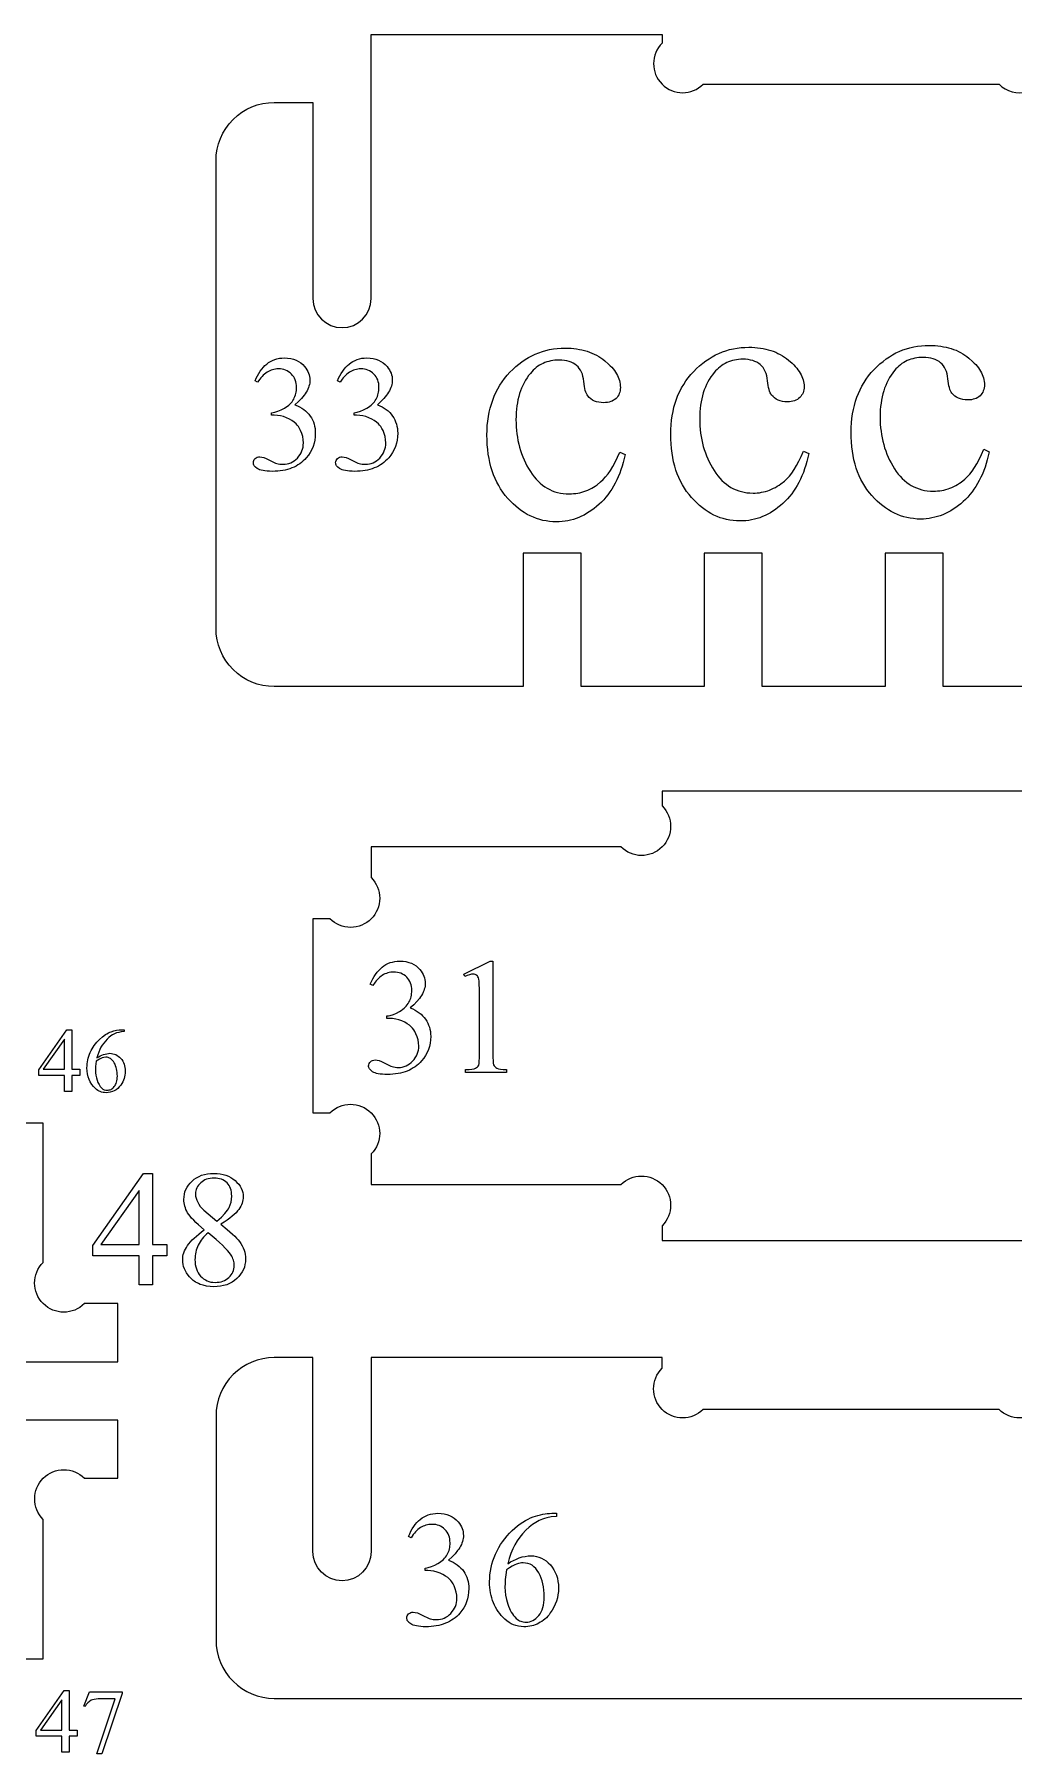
# Model space of a CAD drawing. Extents: x 7 to 905, y -397 to 592.
# Drawn here: x 709.7 to 790.5, y 9.9 to 151.7 of the extents above; entities that cross this region are included whole.
import ezdxf

# ---------------------------------------------------------------- set-up
doc = ezdxf.new("R2010")
doc.units = 0
doc.header["$MEASUREMENT"] = 0
doc.layers.add('EXT', color=1, linetype='CONTINUOUS')
doc.layers.add('TEXT', color=18, linetype='CONTINUOUS')

msp = doc.modelspace()

# ---------------------------------------------------------------- linework, layer by layer
at = {"layer": 'EXT'}
for points in [[(794.81, 97.92), (784.68, 97.92), (784.68, 108.92), (779.88, 108.92), (779.88, 97.92), (769.74, 97.92), (769.74, 108.92), (764.94, 108.92), (764.94, 97.92), (754.81, 97.92), (754.81, 108.92), (750.01, 108.92), (750.01, 97.92), (729.48, 97.92, -0.414214), (724.68, 102.72), (724.68, 141.29, -0.414214), (729.48, 146.09), (732.68, 146.09), (732.68, 129.92), (732.68, 129.92, 1), (737.48, 129.92), (737.48, 151.7), (761.48, 151.7), (761.48, 150.99, 1), (764.87, 147.59), (789.28, 147.59, 1), (792.68, 150.99)], [(792.68, 89.3), (761.48, 89.3), (761.48, 88.09, -1), (758.08, 84.7), (737.48, 84.7), (737.48, 82.17, -0.414214), (737.48, 78.77, -0.414214), (734.08, 78.77), (732.68, 78.77), (732.68, 62.77), (734.08, 62.77, -1), (737.48, 59.38), (737.48, 56.85), (758.08, 56.85, -1), (761.48, 53.46), (761.48, 52.24), (792.68, 52.24)], [(792.68, 41.71, -1), (789.28, 38.32), (764.87, 38.32, -1), (761.48, 41.71), (761.48, 42.59), (737.48, 42.59), (737.48, 26.59, -1), (732.68, 26.59), (732.68, 26.59), (732.68, 42.59), (729.48, 42.59, 0.414214), (724.68, 37.79), (724.68, 19.29, 0.414214), (729.48, 14.49), (879.88, 14.49, 0.414214)]]:
    msp.add_lwpolyline(points, format="xyb", dxfattribs=at)
msp.add_lwpolyline([(691.45, 32.64), (694.23, 32.64, -1), (697.62, 29.25), (697.62, 17.76), (710.42, 17.76), (710.42, 29.25, -1), (713.82, 32.64), (716.59, 32.64), (716.59, 37.44), (704.02, 37.44), (704.02, 42.24), (716.59, 42.24), (716.59, 47.04), (713.82, 47.04, -1), (710.42, 50.44), (710.42, 61.92), (697.62, 61.92), (697.62, 50.44, -1), (694.23, 47.04), (691.45, 47.04)], format="xyb", close=True, dxfattribs=at)
at = {"layer": 'TEXT'}
for points in [[(727.9, 123.12), (727.99, 123.34), (728.1, 123.55), (728.21, 123.74), (728.33, 123.92), (728.46, 124.09), (728.59, 124.25), (728.72, 124.39), (728.87, 124.52), (729.02, 124.64), (729.18, 124.74), (729.35, 124.82), (729.53, 124.89), (729.71, 124.95), (729.91, 124.99), (730.12, 125.01), (730.33, 125.02), (730.59, 125.01), (730.84, 124.97), (731.07, 124.92), (731.29, 124.84), (731.49, 124.74), (731.67, 124.62), (731.84, 124.48), (731.99, 124.31), (732.09, 124.18), (732.18, 124.05), (732.26, 123.91), (732.32, 123.77), (732.37, 123.63), (732.4, 123.49), (732.42, 123.34), (732.43, 123.19), (732.42, 123.07), (732.41, 122.95), (732.39, 122.82), (732.35, 122.7), (732.31, 122.57), (732.25, 122.45), (732.19, 122.32), (732.12, 122.19), (732.04, 122.07), (731.95, 121.94), (731.73, 121.68), (731.48, 121.42), (731.19, 121.16), (731.4, 121.08), (731.58, 120.98), (731.76, 120.88), (731.92, 120.77), (732.07, 120.65), (732.21, 120.52), (732.34, 120.38), (732.45, 120.23), (732.55, 120.08), (732.63, 119.92), (732.71, 119.75), (732.77, 119.57), (732.81, 119.39), (732.85, 119.21), (732.87, 119.01), (732.87, 118.81), (732.86, 118.52), (732.83, 118.25), (732.77, 117.98), (732.69, 117.72), (732.58, 117.47), (732.46, 117.23), (732.3, 117.01), (732.13, 116.79), (732.01, 116.65), (731.87, 116.53), (731.74, 116.41), (731.59, 116.3), (731.44, 116.2), (731.28, 116.11), (731.12, 116.02), (730.94, 115.95), (730.76, 115.89), (730.58, 115.83), (730.39, 115.78), (730.19, 115.74), (729.98, 115.71), (729.77, 115.69), (729.55, 115.68), (729.32, 115.67), (729.1, 115.68), (728.9, 115.69), (728.72, 115.7), (728.56, 115.73), (728.41, 115.76), (728.28, 115.8), (728.18, 115.84), (728.08, 115.9), (727.94, 116.01), (727.88, 116.07), (727.84, 116.13), (727.8, 116.19), (727.78, 116.25), (727.76, 116.32), (727.76, 116.38), (727.77, 116.48), (727.79, 116.56), (727.84, 116.64), (727.91, 116.72), (727.99, 116.78), (728.08, 116.83), (728.18, 116.86), (728.29, 116.87), (728.45, 116.85), (728.63, 116.81), (728.81, 116.74), (729.14, 116.57), (729.47, 116.4), (729.6, 116.35), (729.69, 116.32), (729.81, 116.29), (729.94, 116.27), (730.07, 116.25), (730.21, 116.25), (730.38, 116.26), (730.54, 116.28), (730.69, 116.32), (730.84, 116.38), (730.99, 116.45), (731.13, 116.54), (731.26, 116.65), (731.39, 116.77), (731.51, 116.91), (731.61, 117.05), (731.7, 117.19), (731.77, 117.35), (731.82, 117.5), (731.86, 117.67), (731.88, 117.84), (731.89, 118.01), (731.88, 118.28), (731.83, 118.53), (731.76, 118.79), (731.66, 119.04), (731.57, 119.21), (731.48, 119.36), (731.38, 119.49), (731.28, 119.6), (731.12, 119.73), (730.94, 119.85), (730.73, 119.97), (730.5, 120.08), (730.25, 120.18), (729.99, 120.24), (729.74, 120.28), (729.48, 120.3), (729.27, 120.3), (729.27, 120.5), (729.4, 120.52), (729.53, 120.55), (729.79, 120.62), (730.06, 120.73), (730.32, 120.88), (730.45, 120.96), (730.57, 121.04), (730.68, 121.13), (730.78, 121.22), (730.87, 121.31), (730.95, 121.41), (731.02, 121.52), (731.09, 121.63), (731.14, 121.74), (731.19, 121.85), (731.23, 121.97), (731.27, 122.09), (731.29, 122.21), (731.31, 122.33), (731.32, 122.46), (731.33, 122.59), (731.32, 122.75), (731.3, 122.91), (731.27, 123.06), (731.22, 123.21), (731.16, 123.34), (731.09, 123.47), (731, 123.58), (730.9, 123.69), (730.79, 123.79), (730.67, 123.88), (730.55, 123.95), (730.42, 124.01), (730.28, 124.06), (730.14, 124.09), (729.99, 124.11), (729.83, 124.11), (729.71, 124.11), (729.58, 124.1), (729.46, 124.08), (729.34, 124.05), (729.22, 124.01), (729.11, 123.96), (729, 123.9), (728.89, 123.84), (728.78, 123.77), (728.68, 123.68), (728.58, 123.59), (728.48, 123.49), (728.39, 123.39), (728.29, 123.27), (728.11, 123.01)], [(734.69, 123.12), (734.79, 123.34), (734.9, 123.55), (735.01, 123.74), (735.13, 123.92), (735.25, 124.09), (735.38, 124.25), (735.52, 124.39), (735.66, 124.52), (735.82, 124.64), (735.98, 124.74), (736.15, 124.82), (736.32, 124.89), (736.51, 124.95), (736.71, 124.99), (736.91, 125.01), (737.13, 125.02), (737.39, 125.01), (737.64, 124.97), (737.87, 124.92), (738.08, 124.84), (738.28, 124.74), (738.47, 124.62), (738.63, 124.48), (738.79, 124.31), (738.89, 124.18), (738.98, 124.05), (739.05, 123.91), (739.12, 123.77), (739.16, 123.63), (739.2, 123.49), (739.22, 123.34), (739.22, 123.19), (739.22, 123.07), (739.21, 122.95), (739.18, 122.82), (739.15, 122.7), (739.1, 122.57), (739.05, 122.45), (738.99, 122.32), (738.92, 122.19), (738.83, 122.07), (738.74, 121.94), (738.53, 121.68), (738.28, 121.42), (737.99, 121.16), (738.19, 121.08), (738.38, 120.98), (738.56, 120.88), (738.72, 120.77), (738.87, 120.65), (739.01, 120.52), (739.13, 120.38), (739.24, 120.23), (739.34, 120.08), (739.43, 119.92), (739.5, 119.75), (739.56, 119.57), (739.61, 119.39), (739.64, 119.21), (739.66, 119.01), (739.67, 118.81), (739.66, 118.52), (739.62, 118.25), (739.57, 117.98), (739.48, 117.72), (739.38, 117.47), (739.25, 117.23), (739.1, 117.01), (738.93, 116.79), (738.8, 116.65), (738.67, 116.53), (738.53, 116.41), (738.39, 116.3), (738.24, 116.2), (738.08, 116.11), (737.91, 116.02), (737.74, 115.95), (737.56, 115.89), (737.38, 115.83), (737.18, 115.78), (736.98, 115.74), (736.78, 115.71), (736.56, 115.69), (736.35, 115.68), (736.12, 115.67), (735.9, 115.68), (735.7, 115.69), (735.52, 115.7), (735.35, 115.73), (735.21, 115.76), (735.08, 115.8), (734.97, 115.84), (734.88, 115.9), (734.74, 116.01), (734.68, 116.07), (734.63, 116.13), (734.6, 116.19), (734.57, 116.25), (734.56, 116.32), (734.55, 116.38), (734.56, 116.48), (734.59, 116.56), (734.64, 116.64), (734.71, 116.72), (734.79, 116.78), (734.88, 116.83), (734.98, 116.86), (735.08, 116.87), (735.25, 116.85), (735.42, 116.81), (735.61, 116.74), (735.93, 116.57), (736.27, 116.4), (736.39, 116.35), (736.48, 116.32), (736.61, 116.29), (736.74, 116.27), (736.87, 116.25), (737.01, 116.25), (737.17, 116.26), (737.34, 116.28), (737.49, 116.32), (737.64, 116.38), (737.79, 116.45), (737.92, 116.54), (738.06, 116.65), (738.19, 116.77), (738.3, 116.91), (738.41, 117.05), (738.49, 117.19), (738.56, 117.35), (738.62, 117.5), (738.66, 117.67), (738.68, 117.84), (738.69, 118.01), (738.67, 118.28), (738.63, 118.53), (738.56, 118.79), (738.46, 119.04), (738.37, 119.21), (738.27, 119.36), (738.18, 119.49), (738.08, 119.6), (737.92, 119.73), (737.74, 119.85), (737.53, 119.97), (737.29, 120.08), (737.04, 120.18), (736.79, 120.24), (736.54, 120.28), (736.28, 120.3), (736.07, 120.3), (736.07, 120.5), (736.2, 120.52), (736.33, 120.55), (736.59, 120.62), (736.85, 120.73), (737.12, 120.88), (737.25, 120.96), (737.36, 121.04), (737.47, 121.13), (737.57, 121.22), (737.66, 121.31), (737.75, 121.41), (737.82, 121.52), (737.88, 121.63), (737.94, 121.74), (737.99, 121.85), (738.03, 121.97), (738.06, 122.09), (738.09, 122.21), (738.11, 122.33), (738.12, 122.46), (738.12, 122.59), (738.12, 122.75), (738.1, 122.91), (738.06, 123.06), (738.02, 123.21), (737.96, 123.34), (737.88, 123.47), (737.8, 123.58), (737.7, 123.69), (737.58, 123.79), (737.47, 123.88), (737.34, 123.95), (737.21, 124.01), (737.08, 124.06), (736.94, 124.09), (736.79, 124.11), (736.63, 124.11), (736.5, 124.11), (736.38, 124.1), (736.26, 124.08), (736.14, 124.05), (736.02, 124.01), (735.91, 123.96), (735.79, 123.9), (735.69, 123.84), (735.58, 123.77), (735.48, 123.68), (735.38, 123.59), (735.28, 123.49), (735.18, 123.39), (735.09, 123.27), (734.91, 123.01)], [(758.42, 117.06), (758.35, 116.73), (758.27, 116.41), (758.18, 116.1), (758.08, 115.8), (757.98, 115.51), (757.86, 115.23), (757.74, 114.96), (757.61, 114.69), (757.48, 114.44), (757.33, 114.2), (757.18, 113.97), (757.01, 113.74), (756.84, 113.53), (756.66, 113.33), (756.48, 113.13), (756.28, 112.95), (756.08, 112.77), (755.88, 112.61), (755.67, 112.46), (755.46, 112.32), (755.25, 112.19), (755.04, 112.07), (754.82, 111.97), (754.6, 111.87), (754.38, 111.79), (754.16, 111.71), (753.93, 111.65), (753.7, 111.6), (753.47, 111.56), (753.23, 111.53), (753, 111.52), (752.76, 111.51), (752.47, 111.52), (752.19, 111.54), (751.91, 111.58), (751.64, 111.63), (751.38, 111.7), (751.11, 111.78), (750.86, 111.88), (750.6, 111.99), (750.36, 112.12), (750.11, 112.27), (749.87, 112.42), (749.64, 112.6), (749.41, 112.79), (749.18, 112.99), (748.96, 113.21), (748.75, 113.44), (748.54, 113.69), (748.34, 113.95), (748.16, 114.22), (748, 114.49), (747.84, 114.78), (747.7, 115.08), (747.58, 115.39), (747.46, 115.71), (747.36, 116.05), (747.27, 116.39), (747.2, 116.74), (747.14, 117.1), (747.09, 117.48), (747.06, 117.86), (747.04, 118.26), (747.03, 118.66), (747.04, 119.06), (747.06, 119.44), (747.1, 119.82), (747.15, 120.18), (747.22, 120.54), (747.3, 120.89), (747.4, 121.22), (747.51, 121.55), (747.63, 121.87), (747.77, 122.18), (747.93, 122.48), (748.1, 122.77), (748.29, 123.05), (748.49, 123.32), (748.7, 123.59), (748.93, 123.84), (749.17, 124.08), (749.42, 124.31), (749.67, 124.52), (749.92, 124.71), (750.19, 124.89), (750.46, 125.05), (750.73, 125.2), (751.01, 125.33), (751.3, 125.45), (751.6, 125.55), (751.89, 125.64), (752.2, 125.71), (752.51, 125.76), (752.83, 125.8), (753.15, 125.82), (753.48, 125.83), (753.73, 125.83), (753.97, 125.82), (754.2, 125.8), (754.43, 125.77), (754.66, 125.73), (754.87, 125.68), (755.09, 125.63), (755.29, 125.57), (755.5, 125.5), (755.69, 125.42), (755.88, 125.33), (756.07, 125.24), (756.25, 125.14), (756.42, 125.02), (756.59, 124.91), (756.75, 124.78), (757.05, 124.51), (757.19, 124.38), (757.32, 124.25), (757.43, 124.11), (757.54, 123.98), (757.63, 123.84), (757.72, 123.7), (757.79, 123.57), (757.86, 123.43), (757.91, 123.29), (757.96, 123.15), (757.99, 123.01), (758.02, 122.87), (758.03, 122.73), (758.04, 122.59), (758.03, 122.45), (758.01, 122.32), (757.99, 122.2), (757.95, 122.08), (757.9, 121.97), (757.83, 121.87), (757.76, 121.77), (757.68, 121.68), (757.58, 121.6), (757.48, 121.53), (757.36, 121.47), (757.24, 121.42), (757.11, 121.38), (756.97, 121.36), (756.82, 121.34), (756.67, 121.33), (756.45, 121.34), (756.26, 121.37), (756.07, 121.41), (755.9, 121.47), (755.74, 121.55), (755.6, 121.65), (755.47, 121.76), (755.35, 121.89), (755.29, 121.98), (755.24, 122.08), (755.19, 122.21), (755.14, 122.34), (755.11, 122.5), (755.07, 122.67), (755.02, 123.07), (754.99, 123.29), (754.95, 123.48), (754.9, 123.67), (754.83, 123.84), (754.75, 124), (754.65, 124.15), (754.55, 124.28), (754.42, 124.4), (754.29, 124.51), (754.14, 124.6), (753.98, 124.67), (753.81, 124.73), (753.62, 124.78), (753.43, 124.82), (753.22, 124.84), (752.99, 124.84), (752.81, 124.84), (752.63, 124.83), (752.46, 124.81), (752.29, 124.78), (752.13, 124.74), (751.97, 124.69), (751.81, 124.64), (751.66, 124.57), (751.52, 124.5), (751.37, 124.42), (751.24, 124.33), (751.1, 124.23), (750.98, 124.12), (750.85, 124.01), (750.73, 123.88), (750.62, 123.75), (750.47, 123.57), (750.34, 123.38), (750.21, 123.18), (750.1, 122.97), (749.99, 122.76), (749.89, 122.54), (749.8, 122.31), (749.72, 122.08), (749.65, 121.83), (749.59, 121.58), (749.54, 121.33), (749.5, 121.06), (749.47, 120.79), (749.44, 120.51), (749.43, 120.23), (749.42, 119.93), (749.43, 119.63), (749.44, 119.34), (749.47, 119.05), (749.5, 118.76), (749.54, 118.48), (749.59, 118.2), (749.65, 117.92), (749.72, 117.66), (749.8, 117.39), (749.89, 117.13), (749.98, 116.88), (750.09, 116.62), (750.21, 116.38), (750.33, 116.13), (750.47, 115.9), (750.61, 115.66), (750.76, 115.44), (750.92, 115.23), (751.09, 115.03), (751.26, 114.85), (751.43, 114.69), (751.62, 114.53), (751.81, 114.4), (752.01, 114.27), (752.21, 114.17), (752.42, 114.07), (752.64, 113.99), (752.86, 113.93), (753.09, 113.88), (753.33, 113.84), (753.57, 113.82), (753.82, 113.81), (754, 113.82), (754.18, 113.83), (754.35, 113.85), (754.52, 113.87), (754.69, 113.91), (754.86, 113.95), (755.03, 114), (755.19, 114.06), (755.35, 114.12), (755.51, 114.2), (755.67, 114.28), (755.82, 114.37), (755.97, 114.46), (756.12, 114.57), (756.41, 114.8), (756.62, 114.99), (756.82, 115.21), (757.02, 115.46), (757.21, 115.75), (757.41, 116.08), (757.61, 116.44), (757.8, 116.83), (757.99, 117.26)], [(773.58, 117.13), (773.51, 116.8), (773.43, 116.48), (773.34, 116.17), (773.24, 115.87), (773.14, 115.58), (773.02, 115.3), (772.9, 115.02), (772.77, 114.76), (772.63, 114.51), (772.49, 114.27), (772.33, 114.04), (772.17, 113.81), (772, 113.6), (771.82, 113.4), (771.64, 113.2), (771.44, 113.02), (771.24, 112.84), (771.04, 112.68), (770.83, 112.53), (770.62, 112.39), (770.41, 112.26), (770.2, 112.14), (769.98, 112.03), (769.76, 111.94), (769.54, 111.85), (769.32, 111.78), (769.09, 111.72), (768.86, 111.67), (768.63, 111.63), (768.39, 111.6), (768.16, 111.58), (767.92, 111.58), (767.63, 111.59), (767.35, 111.61), (767.07, 111.65), (766.8, 111.7), (766.53, 111.77), (766.27, 111.85), (766.01, 111.95), (765.76, 112.06), (765.51, 112.19), (765.27, 112.33), (765.03, 112.49), (764.8, 112.67), (764.57, 112.85), (764.34, 113.06), (764.12, 113.28), (763.9, 113.51), (763.7, 113.76), (763.5, 114.02), (763.32, 114.28), (763.15, 114.56), (763, 114.85), (762.86, 115.15), (762.73, 115.46), (762.62, 115.78), (762.52, 116.11), (762.43, 116.46), (762.36, 116.81), (762.3, 117.17), (762.25, 117.55), (762.22, 117.93), (762.2, 118.33), (762.19, 118.73), (762.2, 119.13), (762.22, 119.51), (762.26, 119.89), (762.31, 120.25), (762.38, 120.61), (762.46, 120.95), (762.56, 121.29), (762.67, 121.62), (762.79, 121.94), (762.93, 122.25), (763.09, 122.55), (763.26, 122.84), (763.44, 123.12), (763.64, 123.39), (763.86, 123.66), (764.09, 123.91), (764.33, 124.15), (764.57, 124.38), (764.83, 124.59), (765.08, 124.78), (765.35, 124.96), (765.62, 125.12), (765.89, 125.27), (766.17, 125.4), (766.46, 125.52), (766.75, 125.62), (767.05, 125.71), (767.36, 125.78), (767.67, 125.83), (767.99, 125.87), (768.31, 125.89), (768.64, 125.9), (768.88, 125.9), (769.12, 125.88), (769.36, 125.86), (769.59, 125.83), (769.81, 125.8), (770.03, 125.75), (770.24, 125.7), (770.45, 125.64), (770.65, 125.57), (770.85, 125.49), (771.04, 125.4), (771.23, 125.31), (771.41, 125.2), (771.58, 125.09), (771.75, 124.97), (771.91, 124.85), (772.21, 124.58), (772.35, 124.45), (772.47, 124.31), (772.59, 124.18), (772.69, 124.04), (772.79, 123.91), (772.87, 123.77), (772.95, 123.63), (773.01, 123.5), (773.07, 123.36), (773.12, 123.22), (773.15, 123.08), (773.18, 122.94), (773.19, 122.8), (773.2, 122.66), (773.19, 122.52), (773.17, 122.39), (773.14, 122.27), (773.11, 122.15), (773.05, 122.04), (772.99, 121.94), (772.92, 121.84), (772.83, 121.75), (772.74, 121.67), (772.64, 121.6), (772.52, 121.54), (772.4, 121.49), (772.27, 121.45), (772.13, 121.42), (771.98, 121.41), (771.82, 121.4), (771.61, 121.41), (771.42, 121.44), (771.23, 121.48), (771.06, 121.54), (770.9, 121.62), (770.76, 121.72), (770.63, 121.83), (770.51, 121.96), (770.45, 122.05), (770.4, 122.15), (770.35, 122.27), (770.3, 122.41), (770.26, 122.57), (770.23, 122.74), (770.18, 123.14), (770.15, 123.35), (770.11, 123.55), (770.06, 123.74), (769.99, 123.91), (769.91, 124.07), (769.81, 124.22), (769.7, 124.35), (769.58, 124.47), (769.45, 124.57), (769.3, 124.66), (769.14, 124.74), (768.97, 124.8), (768.78, 124.85), (768.58, 124.88), (768.37, 124.91), (768.15, 124.91), (767.97, 124.91), (767.79, 124.9), (767.62, 124.87), (767.45, 124.84), (767.29, 124.81), (767.13, 124.76), (766.97, 124.7), (766.82, 124.64), (766.67, 124.57), (766.53, 124.49), (766.4, 124.4), (766.26, 124.3), (766.13, 124.19), (766.01, 124.08), (765.89, 123.95), (765.78, 123.82), (765.63, 123.64), (765.5, 123.45), (765.37, 123.25), (765.25, 123.04), (765.15, 122.83), (765.05, 122.61), (764.96, 122.38), (764.88, 122.14), (764.81, 121.9), (764.75, 121.65), (764.7, 121.39), (764.66, 121.13), (764.62, 120.86), (764.6, 120.58), (764.59, 120.29), (764.58, 120), (764.59, 119.7), (764.6, 119.41), (764.62, 119.11), (764.66, 118.83), (764.7, 118.54), (764.75, 118.27), (764.81, 117.99), (764.88, 117.72), (764.96, 117.46), (765.05, 117.2), (765.14, 116.94), (765.25, 116.69), (765.37, 116.45), (765.49, 116.2), (765.63, 115.96), (765.77, 115.73), (765.92, 115.51), (766.08, 115.3), (766.24, 115.1), (766.41, 114.92), (766.59, 114.76), (766.78, 114.6), (766.97, 114.47), (767.16, 114.34), (767.37, 114.23), (767.58, 114.14), (767.8, 114.06), (768.02, 114), (768.25, 113.95), (768.48, 113.91), (768.73, 113.89), (768.98, 113.88), (769.16, 113.88), (769.33, 113.9), (769.51, 113.91), (769.68, 113.94), (769.85, 113.98), (770.02, 114.02), (770.19, 114.07), (770.35, 114.13), (770.51, 114.19), (770.67, 114.27), (770.83, 114.35), (770.98, 114.44), (771.13, 114.53), (771.28, 114.64), (771.57, 114.87), (771.78, 115.06), (771.98, 115.28), (772.18, 115.53), (772.37, 115.82), (772.57, 116.15), (772.76, 116.51), (772.96, 116.9), (773.15, 117.33)], [(788.46, 117.28), (788.39, 116.95), (788.31, 116.63), (788.22, 116.32), (788.12, 116.02), (788.02, 115.73), (787.9, 115.45), (787.78, 115.18), (787.65, 114.92), (787.51, 114.67), (787.37, 114.43), (787.21, 114.19), (787.05, 113.97), (786.88, 113.76), (786.7, 113.55), (786.52, 113.36), (786.32, 113.17), (786.12, 113), (785.92, 112.84), (785.71, 112.68), (785.5, 112.54), (785.29, 112.42), (785.08, 112.3), (784.86, 112.19), (784.64, 112.09), (784.42, 112.01), (784.2, 111.94), (783.97, 111.88), (783.74, 111.83), (783.51, 111.79), (783.27, 111.76), (783.04, 111.74), (782.8, 111.74), (782.51, 111.74), (782.23, 111.77), (781.95, 111.8), (781.68, 111.86), (781.41, 111.92), (781.15, 112.01), (780.89, 112.11), (780.64, 112.22), (780.39, 112.35), (780.15, 112.49), (779.91, 112.65), (779.68, 112.82), (779.45, 113.01), (779.22, 113.21), (779, 113.43), (778.78, 113.67), (778.58, 113.91), (778.38, 114.17), (778.2, 114.44), (778.03, 114.72), (777.88, 115.01), (777.74, 115.31), (777.61, 115.62), (777.5, 115.94), (777.4, 116.27), (777.31, 116.61), (777.24, 116.97), (777.18, 117.33), (777.13, 117.7), (777.1, 118.09), (777.08, 118.48), (777.07, 118.89), (777.08, 119.28), (777.1, 119.67), (777.14, 120.04), (777.19, 120.41), (777.26, 120.76), (777.34, 121.11), (777.44, 121.45), (777.55, 121.78), (777.67, 122.09), (777.81, 122.4), (777.97, 122.7), (778.14, 123), (778.32, 123.28), (778.52, 123.55), (778.74, 123.81), (778.97, 124.07), (779.21, 124.31), (779.45, 124.53), (779.71, 124.74), (779.96, 124.94), (780.23, 125.12), (780.5, 125.28), (780.77, 125.43), (781.05, 125.56), (781.34, 125.68), (781.63, 125.78), (781.93, 125.86), (782.24, 125.93), (782.55, 125.99), (782.87, 126.03), (783.19, 126.05), (783.52, 126.06), (783.76, 126.05), (784, 126.04), (784.24, 126.02), (784.47, 125.99), (784.69, 125.95), (784.91, 125.91), (785.12, 125.86), (785.33, 125.79), (785.53, 125.72), (785.73, 125.65), (785.92, 125.56), (786.11, 125.46), (786.29, 125.36), (786.46, 125.25), (786.63, 125.13), (786.79, 125), (787.09, 124.74), (787.23, 124.6), (787.35, 124.47), (787.47, 124.34), (787.57, 124.2), (787.67, 124.06), (787.75, 123.93), (787.83, 123.79), (787.89, 123.65), (787.95, 123.51), (788, 123.37), (788.03, 123.24), (788.06, 123.09), (788.07, 122.95), (788.08, 122.81), (788.07, 122.68), (788.05, 122.55), (788.02, 122.42), (787.98, 122.31), (787.93, 122.2), (787.87, 122.09), (787.8, 122), (787.71, 121.91), (787.62, 121.82), (787.52, 121.75), (787.4, 121.69), (787.28, 121.65), (787.15, 121.61), (787.01, 121.58), (786.86, 121.56), (786.7, 121.56), (786.49, 121.57), (786.3, 121.59), (786.11, 121.64), (785.94, 121.7), (785.78, 121.78), (785.64, 121.87), (785.51, 121.99), (785.39, 122.12), (785.33, 122.21), (785.28, 122.31), (785.23, 122.43), (785.18, 122.57), (785.14, 122.73), (785.11, 122.9), (785.06, 123.3), (785.03, 123.51), (784.99, 123.71), (784.94, 123.89), (784.87, 124.07), (784.79, 124.23), (784.69, 124.37), (784.58, 124.51), (784.46, 124.63), (784.33, 124.73), (784.18, 124.82), (784.02, 124.9), (783.85, 124.96), (783.66, 125.01), (783.46, 125.04), (783.25, 125.06), (783.03, 125.07), (782.85, 125.06), (782.67, 125.05), (782.5, 125.03), (782.33, 125), (782.17, 124.96), (782.01, 124.92), (781.85, 124.86), (781.7, 124.8), (781.55, 124.72), (781.41, 124.64), (781.27, 124.55), (781.14, 124.45), (781.01, 124.35), (780.89, 124.23), (780.77, 124.11), (780.66, 123.98), (780.51, 123.79), (780.38, 123.6), (780.25, 123.4), (780.13, 123.2), (780.03, 122.98), (779.93, 122.76), (779.84, 122.53), (779.76, 122.3), (779.69, 122.06), (779.63, 121.81), (779.58, 121.55), (779.54, 121.29), (779.5, 121.02), (779.48, 120.74), (779.47, 120.45), (779.46, 120.16), (779.47, 119.86), (779.48, 119.56), (779.5, 119.27), (779.54, 118.98), (779.58, 118.7), (779.63, 118.42), (779.69, 118.15), (779.76, 117.88), (779.84, 117.62), (779.93, 117.36), (780.02, 117.1), (780.13, 116.85), (780.25, 116.6), (780.37, 116.36), (780.51, 116.12), (780.65, 115.89), (780.8, 115.66), (780.96, 115.45), (781.12, 115.26), (781.29, 115.08), (781.47, 114.91), (781.66, 114.76), (781.85, 114.62), (782.04, 114.5), (782.25, 114.39), (782.46, 114.3), (782.68, 114.22), (782.9, 114.15), (783.13, 114.1), (783.36, 114.07), (783.61, 114.04), (783.86, 114.04), (784.04, 114.04), (784.21, 114.05), (784.39, 114.07), (784.56, 114.1), (784.73, 114.13), (784.9, 114.18), (785.07, 114.23), (785.23, 114.28), (785.39, 114.35), (785.55, 114.42), (785.7, 114.5), (785.86, 114.59), (786.01, 114.69), (786.16, 114.79), (786.45, 115.02), (786.65, 115.21), (786.86, 115.43), (787.06, 115.69), (787.25, 115.98), (787.45, 116.3), (787.64, 116.66), (787.84, 117.06), (788.03, 117.49)], [(737.41, 73.38), (737.51, 73.61), (737.61, 73.81), (737.72, 74.01), (737.84, 74.19), (737.97, 74.36), (738.1, 74.52), (738.24, 74.66), (738.38, 74.79), (738.53, 74.9), (738.69, 75), (738.86, 75.09), (739.04, 75.16), (739.23, 75.21), (739.42, 75.25), (739.63, 75.28), (739.84, 75.28), (740.11, 75.27), (740.35, 75.24), (740.58, 75.18), (740.8, 75.11), (741, 75.01), (741.18, 74.89), (741.35, 74.74), (741.5, 74.58), (741.61, 74.45), (741.69, 74.31), (741.77, 74.18), (741.83, 74.04), (741.88, 73.9), (741.91, 73.75), (741.93, 73.61), (741.94, 73.46), (741.94, 73.33), (741.92, 73.21), (741.9, 73.09), (741.86, 72.96), (741.82, 72.84), (741.77, 72.71), (741.7, 72.59), (741.63, 72.46), (741.55, 72.33), (741.46, 72.2), (741.25, 71.95), (741, 71.69), (740.71, 71.43), (740.91, 71.34), (741.1, 71.25), (741.27, 71.14), (741.43, 71.03), (741.59, 70.91), (741.72, 70.78), (741.85, 70.64), (741.96, 70.5), (742.06, 70.34), (742.15, 70.18), (742.22, 70.01), (742.28, 69.84), (742.33, 69.66), (742.36, 69.47), (742.38, 69.28), (742.39, 69.08), (742.37, 68.79), (742.34, 68.51), (742.28, 68.25), (742.2, 67.99), (742.1, 67.74), (741.97, 67.5), (741.82, 67.27), (741.64, 67.05), (741.52, 66.92), (741.39, 66.79), (741.25, 66.67), (741.1, 66.57), (740.95, 66.47), (740.79, 66.37), (740.63, 66.29), (740.46, 66.22), (740.28, 66.15), (740.09, 66.09), (739.9, 66.05), (739.7, 66.01), (739.49, 65.98), (739.28, 65.96), (739.06, 65.94), (738.83, 65.94), (738.62, 65.94), (738.42, 65.95), (738.23, 65.97), (738.07, 65.99), (737.92, 66.03), (737.8, 66.06), (737.69, 66.11), (737.6, 66.16), (737.45, 66.28), (737.4, 66.34), (737.35, 66.4), (737.31, 66.46), (737.29, 66.52), (737.27, 66.58), (737.27, 66.65), (737.28, 66.74), (737.31, 66.83), (737.36, 66.91), (737.42, 66.99), (737.51, 67.05), (737.6, 67.1), (737.69, 67.12), (737.8, 67.13), (737.97, 67.12), (738.14, 67.08), (738.32, 67), (738.65, 66.84), (738.99, 66.67), (739.11, 66.62), (739.2, 66.59), (739.32, 66.56), (739.45, 66.53), (739.59, 66.52), (739.72, 66.52), (739.89, 66.52), (740.05, 66.55), (740.21, 66.59), (740.36, 66.65), (740.5, 66.72), (740.64, 66.81), (740.77, 66.92), (740.9, 67.04), (741.02, 67.17), (741.12, 67.31), (741.21, 67.46), (741.28, 67.61), (741.33, 67.77), (741.37, 67.93), (741.4, 68.1), (741.4, 68.28), (741.39, 68.54), (741.35, 68.8), (741.27, 69.05), (741.17, 69.3), (741.08, 69.48), (740.99, 69.63), (740.89, 69.76), (740.79, 69.87), (740.64, 70), (740.45, 70.12), (740.25, 70.24), (740.01, 70.35), (739.76, 70.44), (739.51, 70.51), (739.25, 70.55), (738.99, 70.56), (738.78, 70.56), (738.78, 70.76), (738.91, 70.78), (739.04, 70.81), (739.31, 70.89), (739.57, 71), (739.83, 71.14), (739.96, 71.22), (740.08, 71.31), (740.19, 71.39), (740.29, 71.48), (740.38, 71.58), (740.46, 71.68), (740.54, 71.78), (740.6, 71.89), (740.66, 72), (740.7, 72.12), (740.75, 72.23), (740.78, 72.35), (740.81, 72.47), (740.82, 72.6), (740.84, 72.72), (740.84, 72.85), (740.83, 73.02), (740.81, 73.18), (740.78, 73.33), (740.73, 73.47), (740.67, 73.61), (740.6, 73.73), (740.51, 73.85), (740.41, 73.96), (740.3, 74.06), (740.18, 74.14), (740.06, 74.22), (739.93, 74.28), (739.79, 74.32), (739.65, 74.35), (739.5, 74.37), (739.35, 74.38), (739.22, 74.38), (739.09, 74.36), (738.97, 74.34), (738.85, 74.31), (738.74, 74.27), (738.62, 74.23), (738.51, 74.17), (738.4, 74.11), (738.3, 74.03), (738.19, 73.95), (738.09, 73.86), (737.99, 73.76), (737.9, 73.65), (737.8, 73.54), (737.63, 73.28)], [(745.11, 74.21), (747.3, 75.28), (747.52, 75.28), (747.52, 67.68), (747.52, 67.34), (747.53, 67.07), (747.55, 66.87), (747.58, 66.74), (747.62, 66.65), (747.68, 66.58), (747.75, 66.51), (747.84, 66.46), (747.97, 66.41), (748.14, 66.38), (748.37, 66.35), (748.65, 66.34), (748.65, 66.1), (745.27, 66.1), (745.27, 66.34), (745.56, 66.35), (745.79, 66.38), (745.97, 66.41), (746.09, 66.45), (746.18, 66.5), (746.25, 66.57), (746.3, 66.63), (746.35, 66.71), (746.38, 66.83), (746.4, 67.04), (746.42, 67.32), (746.42, 67.68), (746.42, 72.54), (746.42, 72.99), (746.4, 73.35), (746.38, 73.62), (746.35, 73.8), (746.33, 73.9), (746.29, 73.99), (746.24, 74.06), (746.19, 74.11), (746.12, 74.16), (746.05, 74.19), (745.97, 74.21), (745.89, 74.21), (745.76, 74.2), (745.6, 74.16), (745.41, 74.1), (745.21, 74.01)], [(713.45, 66.36), (713.45, 65.84), (712.78, 65.84), (712.78, 64.52), (712.17, 64.52), (712.17, 65.84), (710.05, 65.84), (710.05, 66.31), (712.37, 69.62), (712.78, 69.62), (712.78, 66.36)], [(717.1, 69.62), (717.1, 69.49), (716.86, 69.46), (716.65, 69.41), (716.47, 69.36), (716.3, 69.29), (716.15, 69.21), (715.99, 69.11), (715.84, 68.99), (715.69, 68.85), (715.55, 68.69), (715.42, 68.53), (715.3, 68.36), (715.19, 68.18), (715.1, 67.99), (715.01, 67.78), (714.93, 67.55), (714.86, 67.31), (715, 67.4), (715.13, 67.47), (715.26, 67.53), (715.4, 67.58), (715.53, 67.62), (715.66, 67.65), (715.8, 67.67), (715.93, 67.68), (716.06, 67.67), (716.18, 67.65), (716.3, 67.62), (716.41, 67.57), (716.52, 67.51), (716.62, 67.44), (716.72, 67.36), (716.82, 67.26), (716.91, 67.16), (716.98, 67.04), (717.05, 66.92), (717.1, 66.79), (717.14, 66.65), (717.17, 66.51), (717.19, 66.36), (717.19, 66.2), (717.19, 66.05), (717.17, 65.89), (717.14, 65.75), (717.1, 65.6), (717.05, 65.46), (716.98, 65.32), (716.9, 65.19), (716.82, 65.06), (716.7, 64.91), (716.57, 64.78), (716.43, 64.68), (716.28, 64.59), (716.13, 64.52), (715.96, 64.47), (715.79, 64.44), (715.61, 64.43), (715.48, 64.44), (715.36, 64.45), (715.24, 64.48), (715.13, 64.52), (715.03, 64.56), (714.92, 64.62), (714.83, 64.69), (714.74, 64.77), (714.57, 64.94), (714.43, 65.12), (714.31, 65.32), (714.21, 65.53), (714.13, 65.75), (714.08, 65.98), (714.05, 66.22), (714.03, 66.48), (714.04, 66.65), (714.05, 66.81), (714.07, 66.98), (714.1, 67.14), (714.14, 67.29), (714.19, 67.45), (714.24, 67.6), (714.3, 67.76), (714.37, 67.91), (714.45, 68.05), (714.54, 68.19), (714.63, 68.33), (714.73, 68.46), (714.84, 68.59), (714.95, 68.71), (715.07, 68.83), (715.32, 69.04), (715.56, 69.22), (715.68, 69.3), (715.8, 69.36), (715.91, 69.42), (716.03, 69.46), (716.25, 69.53), (716.47, 69.58), (716.68, 69.61), (716.88, 69.62)], [(712.17, 66.36), (712.17, 68.84), (710.41, 66.36)], [(714.8, 67.04), (714.75, 66.59), (714.74, 66.24), (714.74, 66.06), (714.77, 65.87), (714.81, 65.67), (714.87, 65.47), (714.94, 65.27), (715.03, 65.1), (715.13, 64.94), (715.26, 64.81), (715.35, 64.73), (715.46, 64.68), (715.58, 64.65), (715.71, 64.64), (715.79, 64.64), (715.87, 64.66), (715.94, 64.68), (716.02, 64.71), (716.09, 64.76), (716.16, 64.81), (716.22, 64.87), (716.29, 64.94), (716.35, 65.02), (716.4, 65.11), (716.44, 65.2), (716.48, 65.31), (716.5, 65.42), (716.52, 65.54), (716.53, 65.67), (716.54, 65.8), (716.53, 65.96), (716.52, 66.11), (716.5, 66.25), (716.48, 66.39), (716.44, 66.52), (716.4, 66.65), (716.35, 66.78), (716.29, 66.89), (716.22, 67), (716.15, 67.1), (716.07, 67.17), (715.98, 67.24), (715.89, 67.29), (715.79, 67.33), (715.69, 67.35), (715.58, 67.35), (715.43, 67.34), (715.28, 67.3), (715.08, 67.2)], [(720.63, 51.91), (720.63, 50.97), (719.43, 50.97), (719.43, 48.59), (718.33, 48.59), (718.33, 50.97), (714.52, 50.97), (714.52, 51.82), (718.7, 57.78), (719.43, 57.78), (719.43, 51.91)], [(723.71, 53.13), (723.23, 53.54), (723.02, 53.73), (722.84, 53.92), (722.67, 54.09), (722.54, 54.25), (722.43, 54.4), (722.34, 54.53), (722.26, 54.67), (722.2, 54.8), (722.15, 54.94), (722.11, 55.07), (722.07, 55.21), (722.05, 55.35), (722.03, 55.49), (722.03, 55.64), (722.04, 55.85), (722.07, 56.06), (722.12, 56.26), (722.2, 56.45), (722.29, 56.64), (722.41, 56.81), (722.55, 56.98), (722.7, 57.14), (722.88, 57.29), (723.07, 57.42), (723.28, 57.53), (723.49, 57.62), (723.72, 57.69), (723.97, 57.74), (724.23, 57.77), (724.5, 57.78), (724.77, 57.77), (725.02, 57.74), (725.26, 57.7), (725.49, 57.63), (725.7, 57.55), (725.9, 57.45), (726.08, 57.33), (726.26, 57.19), (726.41, 57.04), (726.55, 56.88), (726.66, 56.72), (726.75, 56.56), (726.83, 56.38), (726.88, 56.21), (726.91, 56.03), (726.92, 55.84), (726.91, 55.71), (726.9, 55.59), (726.87, 55.46), (726.83, 55.33), (726.78, 55.2), (726.72, 55.07), (726.65, 54.94), (726.56, 54.81), (726.46, 54.68), (726.33, 54.54), (726.18, 54.39), (726.01, 54.24), (725.81, 54.08), (725.59, 53.92), (725.34, 53.75), (725.07, 53.58), (725.6, 53.15), (726.04, 52.77), (726.22, 52.6), (726.38, 52.44), (726.51, 52.29), (726.61, 52.16), (726.73, 51.99), (726.83, 51.81), (726.92, 51.64), (726.99, 51.46), (727.05, 51.28), (727.09, 51.1), (727.11, 50.92), (727.12, 50.73), (727.11, 50.5), (727.07, 50.27), (727.02, 50.06), (726.94, 49.85), (726.84, 49.65), (726.71, 49.46), (726.56, 49.28), (726.4, 49.11), (726.21, 48.95), (726.01, 48.81), (725.79, 48.7), (725.56, 48.6), (725.31, 48.53), (725.06, 48.48), (724.78, 48.44), (724.5, 48.43), (724.19, 48.45), (723.89, 48.48), (723.62, 48.55), (723.36, 48.63), (723.23, 48.69), (723.12, 48.75), (723, 48.81), (722.89, 48.89), (722.79, 48.96), (722.69, 49.05), (722.59, 49.14), (722.5, 49.24), (722.37, 49.4), (722.25, 49.57), (722.15, 49.74), (722.07, 49.91), (722.01, 50.09), (721.96, 50.27), (721.94, 50.45), (721.93, 50.64), (721.93, 50.79), (721.95, 50.94), (721.98, 51.09), (722.03, 51.24), (722.09, 51.39), (722.15, 51.53), (722.24, 51.68), (722.33, 51.83), (722.44, 51.98), (722.57, 52.13), (722.71, 52.29), (722.88, 52.45), (723.06, 52.61), (723.26, 52.78), (723.48, 52.95)], [(724.76, 53.84), (725.12, 54.18), (725.41, 54.48), (725.52, 54.61), (725.62, 54.74), (725.7, 54.86), (725.76, 54.97), (725.86, 55.18), (725.92, 55.41), (725.96, 55.65), (725.98, 55.91), (725.97, 56.08), (725.95, 56.24), (725.92, 56.39), (725.88, 56.53), (725.82, 56.66), (725.76, 56.78), (725.68, 56.9), (725.59, 57), (725.48, 57.09), (725.37, 57.17), (725.25, 57.24), (725.12, 57.3), (724.98, 57.34), (724.84, 57.37), (724.68, 57.39), (724.52, 57.39), (724.35, 57.39), (724.19, 57.37), (724.04, 57.34), (723.9, 57.3), (723.77, 57.24), (723.64, 57.17), (723.53, 57.09), (723.42, 57), (723.32, 56.9), (723.23, 56.8), (723.16, 56.69), (723.1, 56.58), (723.05, 56.46), (723.02, 56.34), (723, 56.22), (722.99, 56.09), (723, 55.91), (723.03, 55.74), (723.09, 55.57), (723.17, 55.4), (723.26, 55.23), (723.38, 55.06), (723.51, 54.9), (723.67, 54.74)], [(718.33, 51.91), (718.33, 56.38), (715.17, 51.91)], [(724.03, 52.87), (723.89, 52.76), (723.77, 52.64), (723.65, 52.51), (723.55, 52.39), (723.45, 52.26), (723.36, 52.13), (723.28, 52), (723.21, 51.86), (723.15, 51.72), (723.09, 51.58), (723.05, 51.44), (723.01, 51.29), (722.98, 51.14), (722.96, 50.99), (722.95, 50.83), (722.94, 50.68), (722.95, 50.47), (722.97, 50.27), (723.01, 50.08), (723.06, 49.91), (723.13, 49.74), (723.21, 49.59), (723.3, 49.44), (723.41, 49.31), (723.53, 49.19), (723.66, 49.08), (723.8, 48.99), (723.94, 48.92), (724.1, 48.86), (724.26, 48.82), (724.43, 48.8), (724.6, 48.79), (724.78, 48.8), (724.94, 48.82), (725.1, 48.85), (725.25, 48.89), (725.39, 48.95), (725.52, 49.02), (725.64, 49.1), (725.75, 49.2), (725.85, 49.3), (725.94, 49.41), (726.01, 49.52), (726.07, 49.64), (726.12, 49.77), (726.16, 49.9), (726.18, 50.04), (726.18, 50.18), (726.18, 50.3), (726.17, 50.41), (726.15, 50.52), (726.12, 50.63), (726.08, 50.74), (726.04, 50.84), (725.99, 50.94), (725.93, 51.04), (725.8, 51.22), (725.63, 51.41), (725.44, 51.62), (725.22, 51.85), (724.97, 52.08), (724.68, 52.33), (724.37, 52.6)], [(740.56, 27.85), (740.66, 28.07), (740.76, 28.28), (740.87, 28.47), (740.99, 28.65), (741.12, 28.82), (741.25, 28.98), (741.39, 29.12), (741.53, 29.25), (741.68, 29.37), (741.84, 29.47), (742.01, 29.55), (742.19, 29.62), (742.38, 29.68), (742.57, 29.71), (742.78, 29.74), (742.99, 29.75), (743.26, 29.73), (743.5, 29.7), (743.73, 29.65), (743.95, 29.57), (744.15, 29.47), (744.33, 29.35), (744.5, 29.21), (744.65, 29.04), (744.76, 28.91), (744.84, 28.77), (744.92, 28.64), (744.98, 28.5), (745.03, 28.36), (745.06, 28.21), (745.08, 28.07), (745.09, 27.92), (745.09, 27.8), (745.07, 27.67), (745.05, 27.55), (745.01, 27.42), (744.97, 27.3), (744.92, 27.17), (744.85, 27.05), (744.78, 26.92), (744.7, 26.79), (744.61, 26.67), (744.4, 26.41), (744.15, 26.15), (743.86, 25.89), (744.06, 25.8), (744.25, 25.71), (744.42, 25.61), (744.58, 25.49), (744.74, 25.37), (744.87, 25.24), (745, 25.11), (745.11, 24.96), (745.21, 24.81), (745.3, 24.64), (745.37, 24.48), (745.43, 24.3), (745.48, 24.12), (745.51, 23.93), (745.53, 23.74), (745.54, 23.54), (745.52, 23.25), (745.49, 22.97), (745.43, 22.71), (745.35, 22.45), (745.25, 22.2), (745.12, 21.96), (744.97, 21.73), (744.79, 21.52), (744.67, 21.38), (744.54, 21.25), (744.4, 21.14), (744.25, 21.03), (744.1, 20.93), (743.94, 20.84), (743.78, 20.75), (743.61, 20.68), (743.43, 20.61), (743.24, 20.56), (743.05, 20.51), (742.85, 20.47), (742.64, 20.44), (742.43, 20.42), (742.21, 20.4), (741.98, 20.4), (741.77, 20.4), (741.57, 20.41), (741.38, 20.43), (741.22, 20.46), (741.07, 20.49), (740.95, 20.53), (740.84, 20.57), (740.75, 20.63), (740.6, 20.74), (740.55, 20.8), (740.5, 20.86), (740.46, 20.92), (740.44, 20.98), (740.42, 21.05), (740.42, 21.11), (740.43, 21.2), (740.46, 21.29), (740.51, 21.37), (740.57, 21.45), (740.66, 21.51), (740.75, 21.56), (740.84, 21.59), (740.95, 21.59), (741.12, 21.58), (741.29, 21.54), (741.47, 21.46), (741.8, 21.3), (742.14, 21.13), (742.26, 21.08), (742.35, 21.05), (742.47, 21.02), (742.6, 21), (742.74, 20.98), (742.87, 20.98), (743.04, 20.99), (743.2, 21.01), (743.36, 21.05), (743.51, 21.11), (743.65, 21.18), (743.79, 21.27), (743.92, 21.38), (744.05, 21.5), (744.17, 21.64), (744.27, 21.78), (744.36, 21.92), (744.43, 22.07), (744.48, 22.23), (744.52, 22.4), (744.55, 22.57), (744.55, 22.74), (744.54, 23), (744.5, 23.26), (744.42, 23.51), (744.32, 23.77), (744.23, 23.94), (744.14, 24.09), (744.04, 24.22), (743.94, 24.33), (743.79, 24.46), (743.6, 24.58), (743.4, 24.7), (743.16, 24.81), (742.91, 24.9), (742.66, 24.97), (742.4, 25.01), (742.14, 25.03), (741.93, 25.03), (741.93, 25.23), (742.06, 25.25), (742.19, 25.27), (742.46, 25.35), (742.72, 25.46), (742.98, 25.6), (743.11, 25.68), (743.23, 25.77), (743.34, 25.86), (743.44, 25.95), (743.53, 26.04), (743.61, 26.14), (743.69, 26.25), (743.75, 26.35), (743.81, 26.46), (743.85, 26.58), (743.9, 26.69), (743.93, 26.81), (743.96, 26.93), (743.97, 27.06), (743.99, 27.19), (743.99, 27.32), (743.98, 27.48), (743.96, 27.64), (743.93, 27.79), (743.88, 27.93), (743.82, 28.07), (743.75, 28.19), (743.66, 28.31), (743.56, 28.42), (743.45, 28.52), (743.33, 28.61), (743.21, 28.68), (743.08, 28.74), (742.94, 28.78), (742.8, 28.82), (742.65, 28.84), (742.5, 28.84), (742.37, 28.84), (742.24, 28.83), (742.12, 28.8), (742, 28.77), (741.89, 28.73), (741.77, 28.69), (741.66, 28.63), (741.55, 28.57), (741.45, 28.49), (741.34, 28.41), (741.24, 28.32), (741.14, 28.22), (741.05, 28.12), (740.95, 28), (740.78, 27.74)], [(752.76, 29.75), (752.76, 29.5), (752.34, 29.45), (751.96, 29.37), (751.79, 29.32), (751.62, 29.27), (751.47, 29.21), (751.33, 29.15), (751.19, 29.08), (751.05, 29), (750.78, 28.82), (750.5, 28.6), (750.23, 28.35), (749.97, 28.07), (749.74, 27.78), (749.52, 27.48), (749.34, 27.15), (749.17, 26.81), (749.01, 26.43), (748.87, 26.02), (748.74, 25.58), (748.98, 25.74), (749.22, 25.87), (749.46, 25.98), (749.7, 26.08), (749.94, 26.15), (750.18, 26.2), (750.42, 26.23), (750.66, 26.24), (750.89, 26.23), (751.11, 26.19), (751.32, 26.14), (751.52, 26.05), (751.72, 25.95), (751.91, 25.82), (752.09, 25.67), (752.26, 25.5), (752.42, 25.3), (752.56, 25.1), (752.67, 24.88), (752.77, 24.65), (752.84, 24.4), (752.89, 24.14), (752.93, 23.87), (752.94, 23.59), (752.93, 23.31), (752.89, 23.03), (752.84, 22.77), (752.77, 22.51), (752.67, 22.25), (752.55, 22.01), (752.41, 21.76), (752.25, 21.53), (752.15, 21.39), (752.04, 21.26), (751.93, 21.14), (751.81, 21.03), (751.69, 20.93), (751.56, 20.84), (751.43, 20.76), (751.3, 20.68), (751.16, 20.62), (751.02, 20.56), (750.87, 20.51), (750.72, 20.47), (750.56, 20.44), (750.41, 20.42), (750.24, 20.4), (750.08, 20.4), (749.85, 20.41), (749.63, 20.44), (749.42, 20.49), (749.22, 20.55), (749.03, 20.64), (748.85, 20.74), (748.67, 20.87), (748.51, 21.01), (748.36, 21.16), (748.21, 21.32), (748.08, 21.48), (747.96, 21.65), (747.84, 21.82), (747.74, 22), (747.65, 22.18), (747.56, 22.37), (747.49, 22.57), (747.43, 22.77), (747.37, 22.98), (747.33, 23.19), (747.29, 23.41), (747.27, 23.63), (747.25, 23.86), (747.25, 24.09), (747.26, 24.39), (747.28, 24.69), (747.32, 24.98), (747.37, 25.27), (747.44, 25.55), (747.52, 25.84), (747.62, 26.11), (747.73, 26.39), (747.86, 26.66), (748, 26.92), (748.15, 27.17), (748.32, 27.41), (748.5, 27.65), (748.69, 27.88), (748.9, 28.1), (749.12, 28.32), (749.34, 28.52), (749.56, 28.71), (749.78, 28.87), (750, 29.02), (750.21, 29.16), (750.42, 29.27), (750.63, 29.37), (750.84, 29.45), (751.04, 29.52), (751.24, 29.58), (751.44, 29.63), (751.63, 29.67), (751.82, 29.7), (752.01, 29.73), (752.19, 29.74), (752.37, 29.75)], [(748.63, 25.1), (748.58, 24.67), (748.54, 24.29), (748.52, 23.95), (748.51, 23.65), (748.52, 23.33), (748.57, 22.99), (748.64, 22.63), (748.74, 22.27), (748.81, 22.09), (748.88, 21.91), (748.95, 21.75), (749.04, 21.6), (749.13, 21.46), (749.23, 21.32), (749.33, 21.2), (749.44, 21.08), (749.53, 21.01), (749.62, 20.95), (749.72, 20.89), (749.82, 20.85), (749.92, 20.82), (750.03, 20.79), (750.15, 20.78), (750.27, 20.77), (750.41, 20.78), (750.55, 20.81), (750.68, 20.85), (750.81, 20.91), (750.94, 20.98), (751.06, 21.08), (751.18, 21.19), (751.3, 21.32), (751.41, 21.46), (751.5, 21.62), (751.58, 21.79), (751.64, 21.98), (751.69, 22.18), (751.73, 22.39), (751.75, 22.62), (751.75, 22.87), (751.75, 23.15), (751.73, 23.42), (751.69, 23.68), (751.64, 23.93), (751.58, 24.17), (751.5, 24.4), (751.41, 24.62), (751.3, 24.83), (751.18, 25.03), (751.05, 25.2), (750.91, 25.34), (750.76, 25.46), (750.59, 25.55), (750.41, 25.61), (750.22, 25.65), (750.02, 25.66), (749.89, 25.66), (749.76, 25.64), (749.62, 25.6), (749.48, 25.56), (749.32, 25.49), (749.12, 25.39), (748.89, 25.26)], [(713.23, 11.88), (713.23, 11.36), (712.56, 11.36), (712.56, 10.04), (711.95, 10.04), (711.95, 11.36), (709.84, 11.36), (709.84, 11.83), (712.16, 15.14), (712.56, 15.14), (712.56, 11.88)], [(711.95, 11.88), (711.95, 14.36), (710.2, 11.88)], [(714.25, 15.04), (716.93, 15.04), (716.93, 14.9), (715.27, 9.93), (714.86, 9.93), (716.35, 14.44), (714.97, 14.44), (714.78, 14.43), (714.62, 14.41), (714.48, 14.38), (714.38, 14.34), (714.23, 14.24), (714.1, 14.12), (713.98, 13.98), (713.88, 13.81), (713.77, 13.85)]]:
    msp.add_lwpolyline(points, close=True, dxfattribs=at)

doc.saveas('drawing.dxf')
